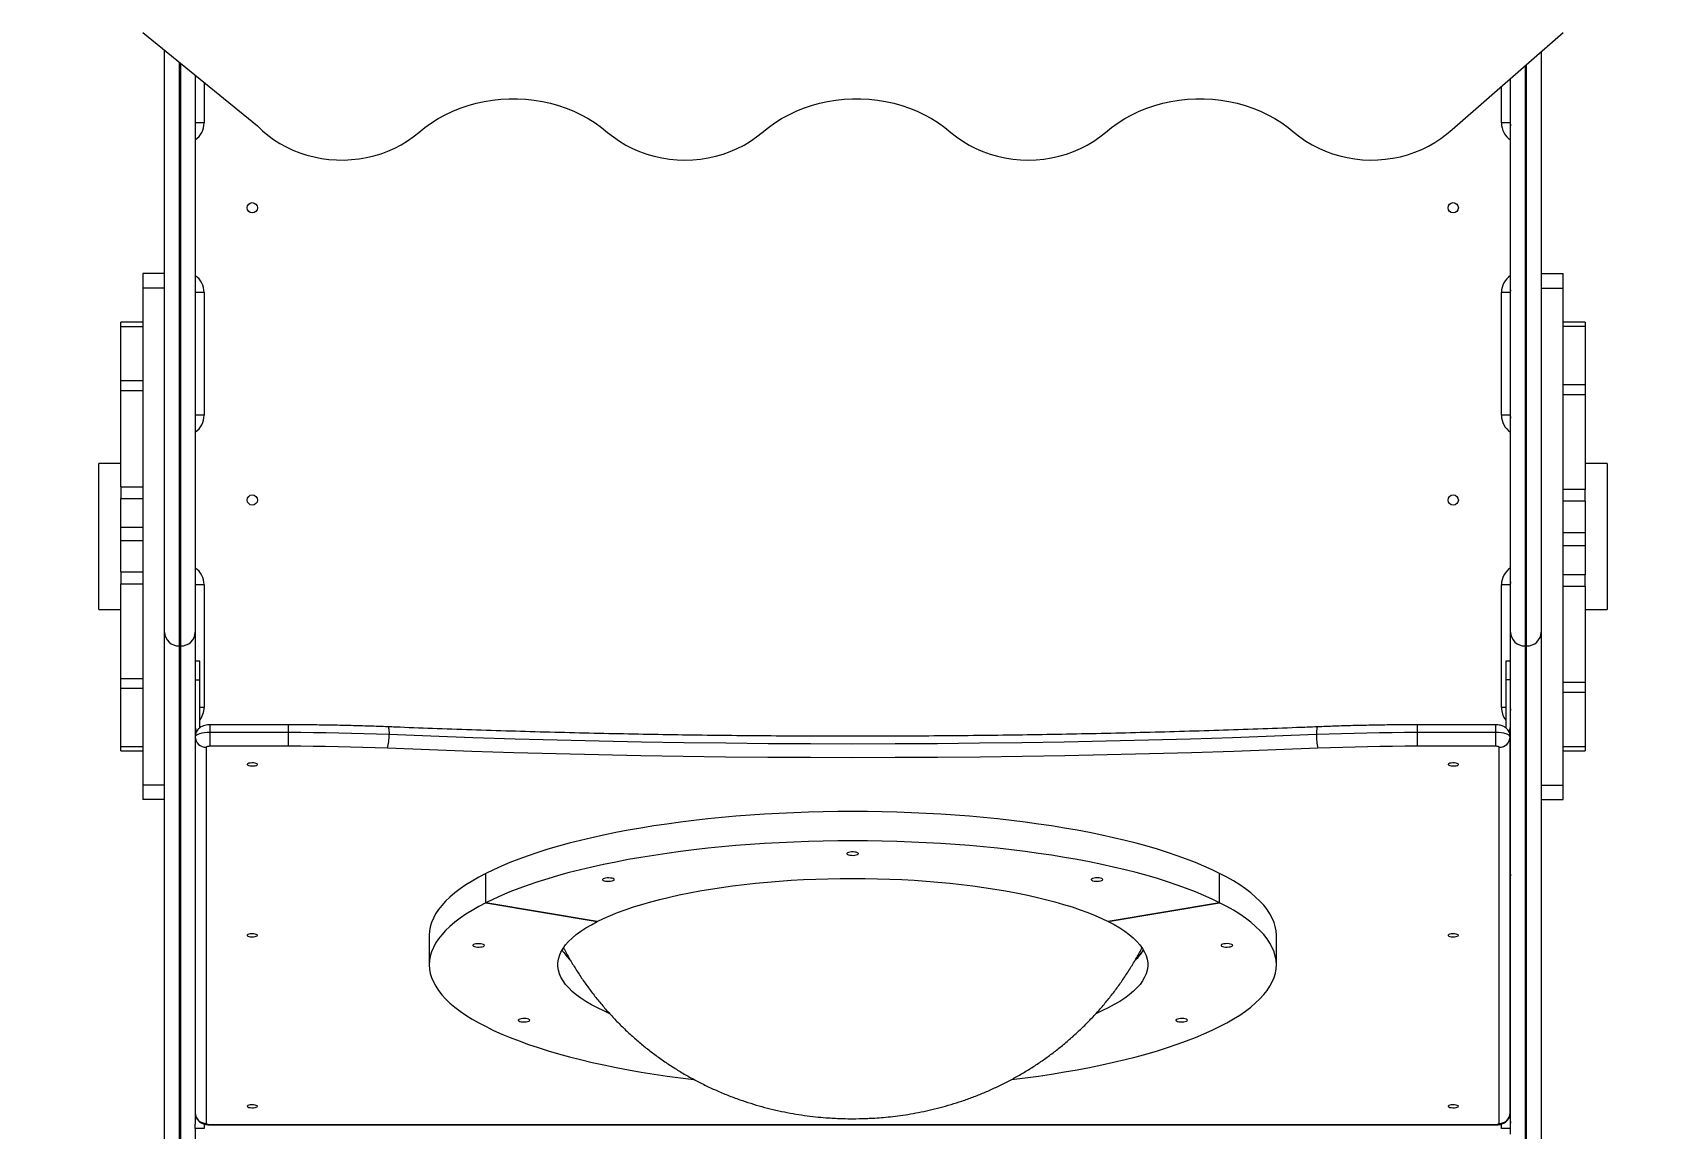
# Model space of a CAD drawing. Header units: millimetres. Extents: x -8092 to 6423, y -6886 to 5604.
# Drawn here: x -3592 to -2480, y -1253 to -503 of the extents above; entities that cross this region are included whole.
import ezdxf

# ---------------------------------------------------------------- set-up
doc = ezdxf.new("R2010")
doc.units = ezdxf.units.MM
for name, color, linetype in [('DIKOM_ОБЪЕКТ', 7, 'Continuous'), ('DIKOM_РАЗМЕР_ЗОНА', 7, 'Continuous'), ('DIKOM_РАЗМЕР_ОБЪЕКТА', 7, 'Continuous')]:
    doc.layers.add(name, color=color, linetype=linetype)
doc.styles.add('style1', font='arial.ttf', dxfattribs={"width": 0.8})
doc.dimstyles.new('1-50', dxfattribs={"dimtxt": 300, "dimasz": 200, "dimexe": 100, "dimexo": 0, "dimgap": 100, "dimtad": 1, "dimtxsty": 'style1', "dimcen": 200, "dimclrd": 7, "dimclre": 7, "dimclrt": 7, "dimadec": 1, "dimazin": 2, "dimtfac": 1, "dimtmove": 0, "dimatfit": 2, "dimfxl": 0, "dimlwd": 25, "dimlwe": 18, "dimarcsym": 0})

# ---------------------------------------------------------------- blocks, each defined once
blk = doc.blocks.new('*D9')
at = {"layer": 'Defpoints', "color": 0, "transparency": 16777216}
for p in [(-8092.1, -86.3), (4664.8, -1471.8), (4664.8, -6785.9)]:
    blk.add_point(p, dxfattribs=at)
at = {"layer": 'DIKOM_РАЗМЕР_ЗОНА', "color": 7, "lineweight": 18, "transparency": 16777216}
for p, q in [((-8092.1, -86.3), (-8092.1, -6885.9)), ((4664.8, -1471.8), (4664.8, -6885.9))]:
    blk.add_line(p, q, dxfattribs=at)
at = {"layer": 'DIKOM_РАЗМЕР_ЗОНА', "color": 7, "lineweight": 25, "transparency": 16777216}
blk.add_line((-7892.1, -6785.9), (4464.8, -6785.9), dxfattribs=at)
at = {"layer": 'DIKOM_РАЗМЕР_ЗОНА', "color": 7, "transparency": 16777216}
for points in [[(-7892.1, -6752.6), (-7892.1, -6819.3), (-8092.1, -6785.9)], [(4464.8, -6752.6), (4464.8, -6819.3), (4664.8, -6785.9)]]:
    blk.add_solid(points, dxfattribs=at)
at = {"layer": 'DIKOM_РАЗМЕР_ЗОНА', "color": 7, "transparency": 16777216, "insert": (-2159.8, -6532.7), "char_height": 300, "attachment_point": 5, "style": 'style1'}
blk.add_mtext('12760', dxfattribs=at)
blk = doc.blocks.new('*D11')
at = {"layer": 'Defpoints', "color": 0, "transparency": 16777216}
for p in [(-6092.1, -310.8), (2568.3, -2361.5), (2568.3, -4925.8)]:
    blk.add_point(p, dxfattribs=at)
at = {"layer": 'DIKOM_РАЗМЕР_ОБЪЕКТА', "color": 7, "lineweight": 18, "transparency": 16777216}
for p, q in [((-6092.1, -310.8), (-6092.1, -5025.8)), ((2568.3, -2361.5), (2568.3, -5025.8))]:
    blk.add_line(p, q, dxfattribs=at)
at = {"layer": 'DIKOM_РАЗМЕР_ОБЪЕКТА', "color": 7, "lineweight": 25, "transparency": 16777216}
blk.add_line((-5892.1, -4925.8), (2368.3, -4925.8), dxfattribs=at)
at = {"layer": 'DIKOM_РАЗМЕР_ОБЪЕКТА', "color": 7, "transparency": 16777216}
for points in [[(-5892.1, -4892.4), (-5892.1, -4959.1), (-6092.1, -4925.8)], [(2368.3, -4892.4), (2368.3, -4959.1), (2568.3, -4925.8)]]:
    blk.add_solid(points, dxfattribs=at)
at = {"layer": 'DIKOM_РАЗМЕР_ОБЪЕКТА', "color": 7, "transparency": 16777216, "insert": (-2605.9, -4672.6), "char_height": 300, "attachment_point": 5, "style": 'style1'}
blk.add_mtext('8660', dxfattribs=at)

msp = doc.modelspace()

# ---------------------------------------------------------------- linework, layer by layer
at = {"layer": 'DIKOM_ОБЪЕКТ', "color": 7, "linetype": 'Continuous', "lineweight": 15}
for p, q in [((-3516.254, -502.875), (-3437.802, -566.754)), ((-2620.117, -569.257), (-2544.088, -502.875)), ((-3501.288, -913.067), (-3501.288, -515.061)), ((-2559.054, -515.942), (-2559.054, -913.067)), ((-3491.288, -523.203), (-3491.288, -922.63)), ((-3490.288, -922.63), (-3490.288, -524.018)), ((-3480.288, -532.16), (-3480.288, -913.067)), ((-2570.053, -525.547), (-2570.053, -922.63)), ((-2569.054, -922.63), (-2569.054, -524.673)), ((-3474.288, -537.045), (-3474.288, -564.768)), ((-2586.288, -564.768), (-2586.288, -539.721)), ((-2580.288, -534.482), (-2580.288, -564.768)), ((-2580.054, -913.067), (-2580.054, -534.278)), ((-3474.288, -564.768), (-3480.288, -564.768)), ((-2580.288, -564.768), (-2586.288, -564.768)), ((-3501.288, -667.768), (-3516.288, -667.768)), ((-3516.288, -667.768), (-3516.288, -677.768)), ((-3501.288, -677.768), (-3516.288, -677.768)), ((-3516.288, -677.768), (-3516.288, -1017.768)), ((-2559.054, -667.768), (-2544.054, -667.768)), ((-2559.054, -677.768), (-2544.054, -677.768)), ((-2544.054, -677.768), (-2544.054, -667.768)), ((-2544.054, -1017.768), (-2544.054, -677.768)), ((-3474.288, -680.768), (-3480.288, -680.768)), ((-3474.288, -680.768), (-3474.288, -764.768)), ((-2586.288, -764.768), (-2586.288, -680.768)), ((-2580.288, -680.768), (-2586.288, -680.768)), ((-2580.288, -680.768), (-2580.288, -764.768)), ((-3516.288, -701.149), (-3531.288, -701.149)), ((-3531.288, -703.936), (-3531.288, -701.149)), ((-3531.288, -703.936), (-3516.288, -703.936)), ((-3531.288, -741.299), (-3531.288, -703.936)), ((-2529.054, -701.149), (-2544.054, -701.149)), ((-2529.054, -704.056), (-2544.054, -704.056)), ((-2529.054, -701.149), (-2529.054, -704.056)), ((-2529.054, -704.056), (-2529.054, -743.958)), ((-3516.288, -741.299), (-3531.288, -741.299)), ((-3531.288, -747.904), (-3531.288, -741.299)), ((-2529.054, -743.958), (-2544.054, -743.958)), ((-2529.054, -743.958), (-2529.054, -750.688)), ((-3531.288, -747.904), (-3516.288, -747.904)), ((-3531.288, -813.643), (-3531.288, -747.904)), ((-2529.054, -750.688), (-2544.054, -750.688)), ((-2529.054, -750.688), (-2529.054, -815.469)), ((-3474.288, -764.768), (-3480.288, -764.768)), ((-2580.288, -764.768), (-2586.288, -764.768)), ((-3531.288, -797.768), (-3546.288, -797.768)), ((-3546.288, -897.768), (-3546.288, -797.768)), ((-2514.053, -797.768), (-2529.054, -797.768)), ((-2514.053, -797.768), (-2514.053, -897.768)), ((-3531.288, -813.643), (-3516.288, -813.643)), ((-3531.288, -813.643), (-3531.288, -821.671)), ((-3531.288, -821.671), (-3516.288, -821.671)), ((-3531.288, -841.347), (-3531.288, -821.671)), ((-2529.054, -815.469), (-2544.054, -815.469)), ((-2529.054, -823.585), (-2529.054, -815.469)), ((-2529.054, -823.585), (-2544.054, -823.585)), ((-2529.054, -823.585), (-2529.054, -845.164)), ((-3531.288, -841.347), (-3516.288, -841.347)), ((-3531.288, -850.371), (-3531.288, -841.347)), ((-3531.288, -850.371), (-3516.288, -850.371)), ((-3531.288, -871.95), (-3531.288, -850.371)), ((-2529.054, -845.164), (-2544.054, -845.164)), ((-2529.054, -854.188), (-2544.054, -854.188)), ((-2529.054, -845.164), (-2529.054, -854.188)), ((-2529.054, -854.188), (-2529.054, -873.864)), ((-3531.288, -871.95), (-3516.288, -871.95)), ((-3531.288, -871.95), (-3531.288, -880.066)), ((-2529.054, -873.864), (-2544.054, -873.864)), ((-2529.054, -881.892), (-2529.054, -873.864)), ((-3531.288, -880.066), (-3516.288, -880.066)), ((-3531.288, -944.847), (-3531.288, -880.066)), ((-3474.288, -880.768), (-3480.288, -880.768)), ((-3474.288, -880.768), (-3474.288, -964.768)), ((-2586.288, -964.768), (-2586.288, -880.768)), ((-2580.288, -880.768), (-2586.288, -880.768)), ((-2580.288, -880.768), (-2580.288, -933.062)), ((-2529.054, -881.892), (-2544.054, -881.892)), ((-2529.054, -881.892), (-2529.054, -947.631)), ((-3546.288, -897.768), (-3531.288, -897.768)), ((-2529.054, -897.768), (-2514.053, -897.768)), ((-3501.288, -1588.265), (-3501.288, -913.067)), ((-3480.288, -913.067), (-3480.288, -1249.756)), ((-2580.054, -1256.749), (-2580.054, -913.067)), ((-2559.054, -913.067), (-2559.054, -1588.265)), ((-3491.288, -922.63), (-3490.288, -922.63)), ((-3491.288, -922.63), (-3491.288, -1597.828)), ((-3490.288, -1597.828), (-3490.288, -922.63)), ((-3477.288, -933.062), (-3480.288, -933.062)), ((-3477.288, -945.799), (-3477.288, -933.062)), ((-2580.288, -933.062), (-2583.288, -933.062)), ((-2583.288, -933.062), (-2583.288, -945.799)), ((-2580.288, -933.062), (-2580.288, -945.799)), ((-2570.053, -922.63), (-2569.054, -922.63)), ((-2570.053, -922.63), (-2570.053, -1597.828)), ((-2569.054, -1597.828), (-2569.054, -922.63)), ((-3531.288, -944.847), (-3516.288, -944.847)), ((-3531.288, -951.577), (-3531.288, -944.847)), ((-3531.288, -951.577), (-3516.288, -951.577)), ((-3531.288, -991.479), (-3531.288, -951.577)), ((-3480.288, -945.799), (-3477.288, -945.799)), ((-3477.288, -978.313), (-3477.288, -945.799)), ((-2583.288, -945.799), (-2583.288, -978.313)), ((-2580.288, -945.799), (-2583.288, -945.799)), ((-2580.288, -945.799), (-2580.288, -978.313)), ((-2529.054, -947.631), (-2544.054, -947.631)), ((-2544.054, -954.236), (-2529.054, -954.236)), ((-2529.054, -947.631), (-2529.054, -954.236)), ((-2529.054, -954.236), (-2529.054, -991.599)), ((-3474.288, -964.768), (-3477.288, -964.768)), ((-2583.288, -964.768), (-2586.288, -964.768)), ((-3416.664, -976.56), (-3470.288, -976.56)), ((-3470.288, -976.56), (-3470.288, -981.868)), ((-3416.664, -976.56), (-3416.664, -981.868)), ((-2590.288, -976.56), (-2643.912, -976.56)), ((-2643.912, -976.56), (-2643.912, -981.868)), ((-2590.288, -976.56), (-2590.288, -981.868)), ((-2580.054, -976.416), (-2580.288, -976.257)), ((-3477.268, -978.642), (-3477.288, -978.313)), ((-3416.664, -981.868), (-3470.288, -981.868)), ((-3470.288, -981.868), (-3470.288, -991.233)), ((-3416.664, -981.868), (-3416.664, -991.233)), ((-2643.912, -981.868), (-2643.912, -991.233)), ((-2590.288, -981.868), (-2643.912, -981.868)), ((-2590.288, -981.868), (-2590.288, -991.233)), ((-2583.288, -978.313), (-2583.306, -978.625)), ((-2580.288, -984.791), (-2580.288, -978.313)), ((-2580.288, -1242.078), (-2580.288, -984.791)), ((-3531.288, -991.479), (-3516.288, -991.479)), ((-3531.288, -994.386), (-3531.288, -991.479)), ((-3531.288, -994.386), (-3516.288, -994.386)), ((-3472.788, -991.964), (-3472.788, -1249.251)), ((-3416.664, -991.233), (-3470.288, -991.233)), ((-2590.288, -991.233), (-2643.912, -991.233)), ((-2587.788, -1249.251), (-2587.788, -991.964)), ((-2529.054, -991.599), (-2544.054, -991.599)), ((-2544.054, -994.386), (-2529.054, -994.386)), ((-2529.054, -991.599), (-2529.054, -994.386)), ((-3501.288, -1017.768), (-3516.288, -1017.768)), ((-3516.288, -1017.768), (-3516.288, -1027.768)), ((-2559.054, -1017.768), (-2544.054, -1017.768)), ((-2544.054, -1027.768), (-2544.054, -1017.768)), ((-3501.288, -1027.768), (-3516.288, -1027.768)), ((-2559.054, -1027.768), (-2544.054, -1027.768)), ((-2779.244, -1078.179), (-2779.28, -1078.185)), ((-2779.244, -1098.261), (-2779.244, -1078.179)), ((-2580.288, -1069.278), (-2580.054, -1069.119)), ((-3281.486, -1098.339), (-3281.486, -1078.257)), ((-3281.486, -1098.339), (-3205.268, -1111.199)), ((-3205.143, -1111.16), (-3281.361, -1098.3)), ((-2779.244, -1098.261), (-2855.446, -1111.13)), ((-2855.393, -1111.181), (-2779.191, -1098.312)), ((-3205.143, -1111.16), (-3205.143, -1111.136)), ((-3320.187, -1120.598), (-3320.187, -1140.681)), ((-2740.365, -1140.668), (-2740.365, -1120.586)), ((-3223.952, -1136.915), (-3227.569, -1132.937)), ((-2580.054, -1202.628), (-2580.288, -1202.628)), ((-2580.288, -1215.366), (-2580.054, -1215.366)), ((-2580.288, -1242.078), (-2580.288, -1252.768)), ((-3480.288, -1252.768), (-3480.288, -1249.756)), ((-3474.288, -1252.768), (-3480.288, -1252.768)), ((-3480.288, -1252.768), (-3480.288, -1588.265)), ((-3474.288, -1249.743), (-3474.288, -1252.768)), ((-3470.288, -1249.982), (-2590.288, -1249.982)), ((-3470.288, -1249.982), (-3470.288, -1250.309)), ((-3470.288, -1250.309), (-2590.288, -1250.309)), ((-2590.288, -1249.982), (-2590.288, -1250.309)), ((-2586.288, -1252.768), (-2586.288, -1249.731)), ((-2580.288, -1252.768), (-2586.288, -1252.768))]:
    msp.add_line(p, q, dxfattribs=at)
at = {"layer": 'DIKOM_ОБЪЕКТ', "color": 7, "linetype": 'Continuous', "lineweight": 15, "flags": 128}
for points in [[(-3327.278, -571.227), (-3323.087, -567.836), (-3318.66, -564.678), (-3314.013, -561.767), (-3309.164, -559.113), (-3304.134, -556.727), (-3298.941, -554.619), (-3293.606, -552.796), (-3288.149, -551.266), (-3282.593, -550.034), (-3276.958, -549.107), (-3271.268, -548.486), (-3265.544, -548.175), (-3259.808, -548.175), (-3254.084, -548.486), (-3248.393, -549.107), (-3242.759, -550.034), (-3237.202, -551.266), (-3231.746, -552.796), (-3226.411, -554.619), (-3221.218, -556.727), (-3216.187, -559.113), (-3211.339, -561.767), (-3206.692, -564.678), (-3202.264, -567.836), (-3198.074, -571.227)], [(-3092.273, -571.223), (-3088.084, -567.832), (-3083.658, -564.675), (-3079.013, -561.764), (-3074.166, -559.111), (-3069.137, -556.726), (-3063.946, -554.617), (-3058.612, -552.795), (-3053.157, -551.265), (-3047.602, -550.034), (-3041.969, -549.106), (-3036.281, -548.486), (-3030.558, -548.175), (-3024.824, -548.175), (-3019.102, -548.486), (-3013.413, -549.106), (-3007.78, -550.034), (-3002.225, -551.265), (-2996.77, -552.795), (-2991.436, -554.617), (-2986.245, -556.726), (-2981.216, -559.111), (-2976.37, -561.764), (-2971.724, -564.675), (-2967.298, -567.832), (-2963.109, -571.223)], [(-2857.308, -571.227), (-2853.117, -567.836), (-2848.69, -564.678), (-2844.043, -561.767), (-2839.195, -559.113), (-2834.165, -556.727), (-2828.971, -554.619), (-2823.636, -552.796), (-2818.18, -551.266), (-2812.623, -550.034), (-2806.989, -549.107), (-2801.298, -548.486), (-2795.574, -548.175), (-2789.838, -548.175), (-2784.114, -548.486), (-2778.424, -549.107), (-2772.789, -550.034), (-2767.233, -551.266), (-2761.776, -552.796), (-2756.441, -554.619), (-2751.248, -556.727), (-2746.217, -559.113), (-2741.369, -561.767), (-2736.722, -564.678), (-2732.295, -567.836), (-2728.105, -571.227)], [(-3437.802, -566.754), (-3434.349, -570.102), (-3430.637, -573.235), (-3426.683, -576.139), (-3422.508, -578.799), (-3418.13, -581.203), (-3413.572, -583.34), (-3408.853, -585.199), (-3403.998, -586.771), (-3399.028, -588.049), (-3393.969, -589.027), (-3388.844, -589.699), (-3383.677, -590.064), (-3378.494, -590.118), (-3373.318, -589.862), (-3368.176, -589.298), (-3363.091, -588.427), (-3358.087, -587.254), (-3353.189, -585.784), (-3348.42, -584.025), (-3343.802, -581.985), (-3339.359, -579.673), (-3335.11, -577.101), (-3331.077, -574.281), (-3327.278, -571.227)], [(-2580.288, -564.768), (-2580.134, -566.328), (-2580.054, -566.69)], [(-3198.074, -571.227), (-3194.159, -574.368), (-3189.996, -577.26), (-3185.607, -579.889), (-3181.012, -582.24), (-3176.236, -584.303), (-3171.303, -586.066), (-3166.237, -587.521), (-3161.065, -588.66), (-3155.812, -589.478), (-3150.506, -589.97), (-3145.173, -590.135), (-3139.839, -589.97), (-3134.532, -589.477), (-3129.28, -588.659), (-3124.108, -587.519), (-3119.043, -586.064), (-3114.109, -584.3), (-3109.334, -582.237), (-3104.739, -579.886), (-3100.35, -577.257), (-3096.187, -574.364), (-3092.273, -571.223)], [(-2963.109, -571.223), (-2959.195, -574.364), (-2955.032, -577.257), (-2950.643, -579.886), (-2946.048, -582.237), (-2941.273, -584.3), (-2936.34, -586.064), (-2931.274, -587.519), (-2926.102, -588.659), (-2920.849, -589.477), (-2915.543, -589.97), (-2910.21, -590.135), (-2904.876, -589.97), (-2899.57, -589.478), (-2894.317, -588.66), (-2889.145, -587.521), (-2884.079, -586.066), (-2879.146, -584.303), (-2874.37, -582.24), (-2869.775, -579.889), (-2865.386, -577.26), (-2861.223, -574.368), (-2857.308, -571.227)], [(-2728.105, -571.227), (-2724.261, -574.314), (-2720.179, -577.162), (-2715.877, -579.755), (-2711.376, -582.082), (-2706.698, -584.131), (-2701.867, -585.892), (-2696.906, -587.357), (-2691.838, -588.517), (-2686.689, -589.369), (-2681.484, -589.907), (-2676.248, -590.128), (-2671.008, -590.033), (-2665.788, -589.62), (-2660.613, -588.893), (-2655.51, -587.855), (-2650.504, -586.51), (-2645.618, -584.866), (-2640.876, -582.931), (-2636.302, -580.713), (-2631.919, -578.224), (-2627.746, -575.476), (-2623.806, -572.482), (-2620.117, -569.257)], [(-2580.054, -678.845), (-2580.134, -679.207), (-2580.288, -680.768)], [(-2580.288, -764.768), (-2580.134, -766.328), (-2580.054, -766.69)], [(-2580.054, -878.845), (-2580.134, -879.207), (-2580.288, -880.768)], [(-2580.288, -964.768), (-2580.134, -966.328), (-2580.054, -966.69)], [(-3348.397, -977.944), (-3348.307, -977.98), (-3348.128, -978.268), (-3347.971, -978.831), (-3347.843, -979.647), (-3347.747, -980.687), (-3347.688, -981.909), (-3347.668, -983.266)], [(-2712.179, -977.944), (-2712.269, -977.98), (-2712.448, -978.268), (-2712.605, -978.831), (-2712.733, -979.647), (-2712.829, -980.687), (-2712.888, -981.909), (-2712.908, -983.266)], [(-3470.288, -981.868), (-3472.239, -981.924), (-3474.115, -982.09), (-3475.844, -982.36), (-3477.359, -982.724), (-3478.603, -983.167), (-3479.527, -983.672), (-3480.096, -984.221), (-3480.288, -984.791)], [(-3347.668, -983.266), (-3356.248, -982.939), (-3364.845, -982.655), (-3373.458, -982.414), (-3382.083, -982.218), (-3390.719, -982.065), (-3399.363, -981.955), (-3408.012, -981.889), (-3416.664, -981.868)], [(-2712.908, -983.266), (-2741.6, -984.381), (-2770.339, -985.39), (-2799.118, -986.294), (-2827.934, -987.092), (-2856.782, -987.783), (-2885.658, -988.368), (-2914.556, -988.847), (-2943.473, -989.22), (-2972.404, -989.486), (-3001.344, -989.646), (-3030.288, -989.699), (-3059.232, -989.646), (-3088.172, -989.486), (-3117.103, -989.22), (-3146.02, -988.847), (-3174.918, -988.368), (-3203.794, -987.783), (-3232.642, -987.092), (-3261.458, -986.294), (-3290.237, -985.39), (-3318.976, -984.381), (-3347.668, -983.266)], [(-2643.912, -981.868), (-2652.564, -981.889), (-2661.213, -981.955), (-2669.856, -982.065), (-2678.493, -982.218), (-2687.118, -982.414), (-2695.731, -982.655), (-2704.328, -982.939), (-2712.908, -983.266)], [(-2580.288, -984.791), (-2580.48, -984.221), (-2581.049, -983.672), (-2581.973, -983.167), (-2583.217, -982.724), (-2584.732, -982.36), (-2586.461, -982.09), (-2588.337, -981.924), (-2590.288, -981.868)], [(-3470.288, -991.233), (-3470.776, -991.247), (-3471.245, -991.288), (-3471.677, -991.356), (-3472.056, -991.447), (-3472.367, -991.558), (-3472.598, -991.684), (-3472.74, -991.821), (-3472.788, -991.964)], [(-3348.703, -992.61), (-3357.154, -992.288), (-3365.622, -992.008), (-3374.106, -991.771), (-3382.602, -991.577), (-3391.109, -991.427), (-3399.623, -991.319), (-3408.142, -991.254), (-3416.664, -991.233)], [(-2711.873, -992.61), (-2740.659, -993.729), (-2769.491, -994.741), (-2798.364, -995.648), (-2827.274, -996.448), (-2856.217, -997.142), (-2885.186, -997.729), (-2914.179, -998.21), (-2943.19, -998.584), (-2972.215, -998.851), (-3001.249, -999.011), (-3030.288, -999.064), (-3059.327, -999.011), (-3088.361, -998.851), (-3117.386, -998.584), (-3146.397, -998.21), (-3175.39, -997.729), (-3204.359, -997.142), (-3233.302, -996.448), (-3262.212, -995.648), (-3291.085, -994.741), (-3319.917, -993.729), (-3348.703, -992.61)], [(-2643.912, -991.233), (-2652.434, -991.254), (-2660.953, -991.319), (-2669.467, -991.427), (-2677.974, -991.577), (-2686.47, -991.771), (-2694.954, -992.008), (-2703.422, -992.288), (-2711.873, -992.61)], [(-2587.788, -991.964), (-2587.836, -991.821), (-2587.978, -991.684), (-2588.209, -991.558), (-2588.52, -991.447), (-2588.899, -991.356), (-2589.331, -991.288), (-2589.8, -991.247), (-2590.288, -991.233)], [(-3437.788, -1003.658), (-3437.978, -1003.326), (-3438.526, -1003.03), (-3439.374, -1002.802), (-3440.429, -1002.666), (-3441.577, -1002.639), (-3442.694, -1002.721), (-3443.659, -1002.906), (-3444.366, -1003.171), (-3444.74, -1003.49), (-3444.74, -1003.827), (-3444.366, -1004.145), (-3443.659, -1004.411), (-3442.694, -1004.596), (-3441.577, -1004.678), (-3440.429, -1004.65), (-3439.374, -1004.515), (-3438.526, -1004.287), (-3437.978, -1003.991), (-3437.788, -1003.658)], [(-2615.788, -1003.658), (-2615.978, -1003.326), (-2616.526, -1003.03), (-2617.374, -1002.802), (-2618.429, -1002.666), (-2619.577, -1002.639), (-2620.694, -1002.721), (-2621.658, -1002.906), (-2622.366, -1003.171), (-2622.74, -1003.49), (-2622.74, -1003.827), (-2622.366, -1004.145), (-2621.658, -1004.411), (-2620.694, -1004.596), (-2619.577, -1004.678), (-2618.429, -1004.65), (-2617.374, -1004.515), (-2616.526, -1004.287), (-2615.978, -1003.991), (-2615.788, -1003.658)], [(-2779.191, -1078.23), (-2784.406, -1075.693), (-2789.92, -1073.212), (-2795.728, -1070.788), (-2801.821, -1068.424), (-2808.193, -1066.125), (-2814.835, -1063.891), (-2821.74, -1061.727), (-2828.899, -1059.635), (-2836.303, -1057.617), (-2843.944, -1055.676), (-2851.812, -1053.814), (-2859.897, -1052.033), (-2868.19, -1050.336), (-2876.68, -1048.725), (-2885.358, -1047.201), (-2894.212, -1045.767), (-2903.232, -1044.424), (-2912.407, -1043.173), (-2921.725, -1042.017), (-2931.176, -1040.957), (-2940.747, -1039.994), (-2950.428, -1039.13), (-2960.206, -1038.364), (-2970.069, -1037.699), (-2980.006, -1037.135), (-2990.004, -1036.672), (-3000.051, -1036.312), (-3010.135, -1036.055), (-3020.244, -1035.9), (-3030.365, -1035.849), (-3040.486, -1035.901), (-3050.594, -1036.057), (-3060.678, -1036.315), (-3070.724, -1036.677), (-3080.722, -1037.14), (-3090.658, -1037.705), (-3100.521, -1038.372), (-3110.298, -1039.138), (-3119.977, -1040.004), (-3129.548, -1040.968), (-3138.997, -1042.029), (-3148.314, -1043.186), (-3157.487, -1044.437), (-3166.505, -1045.781), (-3175.358, -1047.216), (-3184.033, -1048.741), (-3192.522, -1050.353), (-3200.812, -1052.051), (-3208.895, -1053.833), (-3216.761, -1055.696), (-3224.399, -1057.638), (-3231.801, -1059.657), (-3238.957, -1061.75), (-3245.859, -1063.914), (-3252.499, -1066.148), (-3258.868, -1068.449), (-3264.958, -1070.813), (-3270.762, -1073.237), (-3276.274, -1075.719), (-3281.486, -1078.257)], [(-2779.191, -1098.312), (-2784.406, -1095.776), (-2789.92, -1093.294), (-2795.728, -1090.87), (-2801.821, -1088.507), (-2808.193, -1086.207), (-2814.835, -1083.974), (-2821.74, -1081.81), (-2828.899, -1079.717), (-2836.303, -1077.7), (-2843.944, -1075.758), (-2851.812, -1073.896), (-2859.897, -1072.116), (-2868.19, -1070.419), (-2876.68, -1068.807), (-2885.358, -1067.283), (-2894.212, -1065.849), (-2903.232, -1064.506), (-2912.407, -1063.256), (-2921.725, -1062.1), (-2931.176, -1061.04), (-2940.747, -1060.077), (-2950.428, -1059.212), (-2960.206, -1058.446), (-2970.069, -1057.781), (-2980.006, -1057.217), (-2990.004, -1056.755), (-3000.051, -1056.395), (-3010.135, -1056.137), (-3020.244, -1055.983), (-3030.365, -1055.932), (-3040.486, -1055.984), (-3050.594, -1056.139), (-3060.678, -1056.398), (-3070.724, -1056.759), (-3080.722, -1057.222), (-3090.658, -1057.788), (-3100.521, -1058.454), (-3110.298, -1059.22), (-3119.977, -1060.086), (-3129.548, -1061.05), (-3138.997, -1062.111), (-3148.314, -1063.268), (-3157.487, -1064.519), (-3166.505, -1065.864), (-3175.358, -1067.299), (-3184.033, -1068.824), (-3192.522, -1070.436), (-3200.812, -1072.134), (-3208.895, -1073.915), (-3216.761, -1075.778), (-3224.399, -1077.72), (-3231.801, -1079.739), (-3238.957, -1081.832), (-3245.859, -1083.997), (-3252.499, -1086.231), (-3258.868, -1088.531), (-3264.958, -1090.895), (-3270.762, -1093.319), (-3276.274, -1095.802), (-3281.486, -1098.339)], [(-3026.359, -1064.703), (-3026.537, -1064.358), (-3027.055, -1064.044), (-3027.866, -1063.788), (-3028.899, -1063.614), (-3030.061, -1063.537), (-3031.25, -1063.563), (-3032.36, -1063.69), (-3033.292, -1063.907), (-3033.964, -1064.196), (-3034.315, -1064.529), (-3034.315, -1064.877), (-3033.963, -1065.21), (-3033.291, -1065.498), (-3032.359, -1065.716), (-3031.249, -1065.843), (-3030.06, -1065.869), (-3028.897, -1065.791), (-3027.865, -1065.617), (-3027.054, -1065.361), (-3026.537, -1065.047), (-3026.359, -1064.703)], [(-3281.361, -1078.218), (-3286.267, -1080.806), (-3290.861, -1083.444), (-3295.137, -1086.126), (-3299.091, -1088.85), (-3302.716, -1091.614), (-3306.01, -1094.412), (-3308.968, -1097.242), (-3311.586, -1100.101), (-3313.861, -1102.985), (-3315.791, -1105.89), (-3317.372, -1108.813), (-3318.604, -1111.751), (-3319.485, -1114.699), (-3320.012, -1117.655), (-3320.187, -1120.598)], [(-2740.365, -1120.586), (-2740.365, -1120.571), (-2740.543, -1117.612), (-2741.075, -1114.656), (-2741.959, -1111.708), (-2743.194, -1108.771), (-2744.78, -1105.848), (-2746.713, -1102.943), (-2748.992, -1100.059), (-2751.613, -1097.201), (-2754.574, -1094.371), (-2757.872, -1091.572), (-2761.501, -1088.81), (-2765.458, -1086.086), (-2769.737, -1083.404), (-2774.335, -1080.767), (-2779.244, -1078.179)], [(-3205.268, -1111.199), (-3200.886, -1109.083), (-3196.205, -1107.022), (-3191.233, -1105.021), (-3185.979, -1103.082), (-3180.452, -1101.209), (-3174.661, -1099.406), (-3168.617, -1097.675), (-3162.331, -1096.019), (-3155.813, -1094.442), (-3149.074, -1092.946), (-3142.128, -1091.534), (-3134.985, -1090.208), (-3127.659, -1088.971), (-3120.161, -1087.824), (-3112.506, -1086.771), (-3104.707, -1085.812), (-3096.778, -1084.949), (-3088.732, -1084.184), (-3080.583, -1083.518), (-3072.346, -1082.953), (-3064.036, -1082.489), (-3055.666, -1082.127), (-3047.252, -1081.868), (-3038.808, -1081.713), (-3030.349, -1081.66), (-3021.89, -1081.712), (-3013.446, -1081.867), (-3005.031, -1082.125), (-2996.661, -1082.486), (-2988.35, -1082.949), (-2980.112, -1083.513), (-2971.963, -1084.178), (-2963.916, -1084.942), (-2955.985, -1085.804), (-2948.185, -1086.762), (-2940.529, -1087.815), (-2933.03, -1088.96), (-2925.702, -1090.197), (-2918.558, -1091.522), (-2911.609, -1092.933), (-2904.869, -1094.429), (-2898.349, -1096.005), (-2892.06, -1097.66), (-2886.014, -1099.39), (-2880.221, -1101.193), (-2874.692, -1103.065), (-2869.435, -1105.004), (-2864.461, -1107.005), (-2859.777, -1109.065), (-2855.393, -1111.181)], [(-3193.533, -1082.475), (-3193.711, -1082.13), (-3194.229, -1081.816), (-3195.04, -1081.561), (-3196.072, -1081.387), (-3197.235, -1081.309), (-3198.424, -1081.335), (-3199.534, -1081.463), (-3200.466, -1081.68), (-3201.137, -1081.968), (-3201.489, -1082.301), (-3201.488, -1082.65), (-3201.137, -1082.983), (-3200.465, -1083.271), (-3199.533, -1083.488), (-3198.423, -1083.615), (-3197.234, -1083.641), (-3196.071, -1083.564), (-3195.039, -1083.389), (-3194.228, -1083.134), (-3193.711, -1082.82), (-3193.533, -1082.475)], [(-2859.163, -1082.457), (-2859.341, -1082.113), (-2859.859, -1081.798), (-2860.67, -1081.543), (-2861.703, -1081.369), (-2862.865, -1081.291), (-2864.054, -1081.317), (-2865.164, -1081.445), (-2866.096, -1081.662), (-2866.767, -1081.95), (-2867.119, -1082.283), (-2867.119, -1082.632), (-2866.767, -1082.965), (-2866.095, -1083.253), (-2865.163, -1083.47), (-2864.053, -1083.598), (-2862.863, -1083.624), (-2861.701, -1083.546), (-2860.669, -1083.372), (-2859.858, -1083.116), (-2859.341, -1082.802), (-2859.163, -1082.457)], [(-2580.054, -1078.845), (-2580.134, -1079.207), (-2580.288, -1080.767)], [(-3281.361, -1098.3), (-3286.267, -1100.889), (-3290.861, -1103.526), (-3295.137, -1106.208), (-3299.091, -1108.933), (-3302.716, -1111.696), (-3306.01, -1114.495), (-3308.968, -1117.325), (-3311.586, -1120.184), (-3313.861, -1123.067), (-3315.791, -1125.973), (-3317.372, -1128.896), (-3318.604, -1131.833), (-3319.485, -1134.782), (-3320.012, -1137.737), (-3320.187, -1140.696), (-3320.009, -1143.655), (-3319.477, -1146.611), (-3318.593, -1149.559), (-3317.358, -1152.496), (-3315.772, -1155.419), (-3313.839, -1158.324), (-3311.56, -1161.208), (-3308.939, -1164.066), (-3305.977, -1166.896), (-3302.68, -1169.694), (-3299.051, -1172.457), (-3295.094, -1175.181), (-3290.815, -1177.863), (-3286.217, -1180.5), (-3281.308, -1183.088), (-3276.093, -1185.624), (-3270.579, -1188.106), (-3264.771, -1190.53), (-3258.678, -1192.893), (-3252.306, -1195.193), (-3245.664, -1197.426), (-3238.759, -1199.59), (-3231.6, -1201.683), (-3224.196, -1203.701), (-3216.555, -1205.642), (-3208.688, -1207.504), (-3200.602, -1209.285), (-3192.31, -1210.982), (-3183.819, -1212.593), (-3175.142, -1214.117), (-3166.288, -1215.551), (-3157.267, -1216.894), (-3148.093, -1218.144), (-3139.008, -1219.273)], [(-2921.623, -1219.27), (-2912.363, -1218.12), (-2903.19, -1216.868), (-2894.171, -1215.524), (-2885.319, -1214.089), (-2876.643, -1212.564), (-2868.155, -1210.952), (-2859.864, -1209.254), (-2851.781, -1207.473), (-2843.916, -1205.61), (-2836.277, -1203.668), (-2828.876, -1201.649), (-2821.719, -1199.556), (-2814.817, -1197.391), (-2808.178, -1195.157), (-2801.809, -1192.857), (-2795.719, -1190.493), (-2789.914, -1188.068), (-2784.403, -1185.586), (-2779.191, -1183.049), (-2774.285, -1180.46), (-2769.691, -1177.823), (-2765.415, -1175.141), (-2761.461, -1172.416), (-2757.836, -1169.653), (-2754.542, -1166.855), (-2751.584, -1164.024), (-2748.966, -1161.166), (-2746.691, -1158.282), (-2744.761, -1155.377), (-2743.179, -1152.453), (-2741.948, -1149.516), (-2741.067, -1146.568), (-2740.539, -1143.612), (-2740.365, -1140.653), (-2740.543, -1137.694), (-2741.075, -1134.739), (-2741.959, -1131.79), (-2743.194, -1128.853), (-2744.78, -1125.93), (-2746.713, -1123.025), (-2748.992, -1120.141), (-2751.613, -1117.283), (-2754.574, -1114.453), (-2757.872, -1111.655), (-2761.501, -1108.892), (-2765.458, -1106.168), (-2769.737, -1103.486), (-2774.335, -1100.849), (-2779.244, -1098.261)], [(-3197.005, -1173.985), (-3200.722, -1172.335), (-3205.106, -1170.22), (-3209.183, -1168.052), (-3212.947, -1165.837), (-3216.39, -1163.577), (-3219.505, -1161.277), (-3222.289, -1158.941), (-3224.736, -1156.573), (-3226.842, -1154.177), (-3228.603, -1151.758), (-3230.015, -1149.319), (-3231.077, -1146.865), (-3231.786, -1144.4), (-3232.142, -1141.928), (-3232.144, -1139.455), (-3231.791, -1136.983), (-3231.085, -1134.518), (-3230.026, -1132.064), (-3228.616, -1129.625), (-3226.859, -1127.205), (-3224.756, -1124.809), (-3222.312, -1122.441), (-3219.531, -1120.104), (-3216.418, -1117.804), (-3212.978, -1115.544), (-3209.218, -1113.328), (-3205.143, -1111.16)], [(-2855.446, -1111.13), (-2851.369, -1113.297), (-2847.605, -1115.513), (-2844.163, -1117.772), (-2841.046, -1120.072), (-2838.262, -1122.408), (-2835.816, -1124.776), (-2833.71, -1127.172), (-2831.949, -1129.591), (-2830.537, -1132.03), (-2829.475, -1134.484), (-2828.766, -1136.949), (-2828.41, -1139.421), (-2828.408, -1141.895), (-2828.761, -1144.366), (-2829.467, -1146.831), (-2830.526, -1149.285), (-2831.936, -1151.725), (-2833.693, -1154.144), (-2835.796, -1156.54), (-2838.24, -1158.909), (-2841.021, -1161.245), (-2844.134, -1163.545), (-2847.574, -1165.805), (-2851.334, -1168.021), (-2855.409, -1170.189), (-2859.791, -1172.305), (-2863.556, -1173.977)], [(-3437.788, -1120.607), (-3437.978, -1120.275), (-3438.526, -1119.979), (-3439.374, -1119.75), (-3440.429, -1119.615), (-3441.577, -1119.587), (-3442.694, -1119.67), (-3443.659, -1119.854), (-3444.366, -1120.12), (-3444.74, -1120.439), (-3444.74, -1120.776), (-3444.366, -1121.094), (-3443.659, -1121.36), (-3442.694, -1121.544), (-3441.577, -1121.627), (-3440.429, -1121.599), (-3439.374, -1121.464), (-3438.526, -1121.236), (-3437.978, -1120.939), (-3437.788, -1120.607)], [(-2615.788, -1120.607), (-2615.978, -1120.275), (-2616.526, -1119.979), (-2617.374, -1119.75), (-2618.429, -1119.615), (-2619.577, -1119.587), (-2620.694, -1119.67), (-2621.658, -1119.854), (-2622.366, -1120.12), (-2622.74, -1120.439), (-2622.74, -1120.776), (-2622.366, -1121.094), (-2621.658, -1121.36), (-2620.694, -1121.544), (-2619.577, -1121.627), (-2618.429, -1121.599), (-2617.374, -1121.464), (-2616.526, -1121.236), (-2615.978, -1120.939), (-2615.788, -1120.607)], [(-3288.339, -1126.477), (-3289.271, -1126.694), (-3289.942, -1126.982), (-3290.293, -1127.315), (-3290.293, -1127.664), (-3289.941, -1127.997), (-3289.27, -1128.285), (-3288.337, -1128.502), (-3287.227, -1128.63), (-3286.038, -1128.656), (-3284.876, -1128.578), (-3283.843, -1128.404), (-3283.033, -1128.148), (-3282.515, -1127.834), (-3282.338, -1127.489), (-3282.516, -1127.144), (-3283.034, -1126.83), (-3283.845, -1126.575), (-3284.877, -1126.401), (-3286.04, -1126.323), (-3287.229, -1126.349), (-3288.339, -1126.477)], [(-3228.269, -1129.105), (-3227.949, -1129.764), (-3227.709, -1130.226)], [(-2832.867, -1130.226), (-2832.627, -1129.764), (-2832.294, -1129.077)], [(-2776.23, -1128.463), (-2775.12, -1128.59), (-2773.931, -1128.616), (-2772.768, -1128.539), (-2771.736, -1128.364), (-2770.925, -1128.109), (-2770.408, -1127.794), (-2770.23, -1127.45), (-2770.408, -1127.105), (-2770.926, -1126.791), (-2771.737, -1126.535), (-2772.77, -1126.361), (-2773.932, -1126.284), (-2775.121, -1126.31), (-2776.231, -1126.437), (-2777.163, -1126.655), (-2777.835, -1126.943), (-2778.186, -1127.276), (-2778.186, -1127.624), (-2777.834, -1127.958), (-2777.162, -1128.246), (-2776.23, -1128.463)], [(-3257.331, -1177.688), (-3258.263, -1177.906), (-3258.934, -1178.194), (-3259.286, -1178.527), (-3259.286, -1178.876), (-3258.934, -1179.209), (-3258.262, -1179.497), (-3257.33, -1179.714), (-3256.22, -1179.841), (-3255.031, -1179.867), (-3253.868, -1179.79), (-3252.836, -1179.615), (-3252.025, -1179.36), (-3251.508, -1179.046), (-3251.33, -1178.701), (-3251.508, -1178.356), (-3252.026, -1178.042), (-3252.837, -1177.786), (-3253.87, -1177.612), (-3255.032, -1177.535), (-3256.221, -1177.561), (-3257.331, -1177.688)], [(-2807.174, -1179.678), (-2806.064, -1179.805), (-2804.875, -1179.831), (-2803.712, -1179.753), (-2802.68, -1179.579), (-2801.869, -1179.323), (-2801.352, -1179.009), (-2801.174, -1178.665), (-2801.352, -1178.32), (-2801.87, -1178.006), (-2802.681, -1177.75), (-2803.714, -1177.576), (-2804.876, -1177.499), (-2806.065, -1177.525), (-2807.175, -1177.652), (-2808.107, -1177.87), (-2808.778, -1178.158), (-2809.13, -1178.491), (-2809.13, -1178.839), (-2808.778, -1179.172), (-2808.106, -1179.46), (-2807.174, -1179.678)], [(-3437.788, -1237.556), (-3437.978, -1237.224), (-3438.526, -1236.927), (-3439.374, -1236.699), (-3440.429, -1236.564), (-3441.577, -1236.536), (-3442.694, -1236.619), (-3443.659, -1236.803), (-3444.366, -1237.069), (-3444.74, -1237.387), (-3444.74, -1237.724), (-3444.366, -1238.043), (-3443.659, -1238.309), (-3442.694, -1238.493), (-3441.577, -1238.576), (-3440.429, -1238.548), (-3439.374, -1238.412), (-3438.526, -1238.184), (-3437.978, -1237.888), (-3437.788, -1237.556)], [(-2615.788, -1237.556), (-2615.978, -1237.224), (-2616.526, -1236.927), (-2617.374, -1236.699), (-2618.429, -1236.564), (-2619.577, -1236.536), (-2620.694, -1236.619), (-2621.658, -1236.803), (-2622.366, -1237.069), (-2622.74, -1237.387), (-2622.74, -1237.724), (-2622.366, -1238.043), (-2621.658, -1238.309), (-2620.694, -1238.493), (-2619.577, -1238.576), (-2618.429, -1238.548), (-2617.374, -1238.412), (-2616.526, -1238.184), (-2615.978, -1237.888), (-2615.788, -1237.556)], [(-3472.788, -1249.251), (-3472.74, -1249.393), (-3472.598, -1249.53), (-3472.367, -1249.657), (-3472.056, -1249.768), (-3471.677, -1249.858), (-3471.245, -1249.926), (-3470.776, -1249.968), (-3470.288, -1249.982)], [(-2590.288, -1249.982), (-2589.8, -1249.968), (-2589.331, -1249.926), (-2588.899, -1249.858), (-2588.52, -1249.768), (-2588.209, -1249.657), (-2587.978, -1249.53), (-2587.836, -1249.393), (-2587.788, -1249.251)], [(-2580.054, -1247.88), (-2580.169, -1248.999), (-2580.288, -1249.468)]]:
    msp.add_lwpolyline(points, dxfattribs=at)
at = {"layer": 'DIKOM_ОБЪЕКТ', "color": 7, "linetype": 'Continuous', "lineweight": 15}
for centre in [(-3441.288, -622.768), (-2619.288, -622.768), (-3441.288, -822.768), (-2619.288, -822.768)]:
    msp.add_circle(centre, 3.5, dxfattribs=at)
for centre, radius, start, end in [((-3488.288, -564.768), 14, 304.849905, 0), ((-2572.288, -564.768), 14, 180, 236.310775), ((-3488.288, -680.768), 14, 0, 55.150095), ((-2572.288, -680.768), 14, 123.689225, 180), ((-3488.288, -764.768), 14, 304.849905, 0), ((-2572.288, -764.768), 14, 180, 236.310775), ((-3488.288, -880.768), 14, 0, 55.150095), ((-2572.288, -880.768), 14, 123.689225, 180), ((-3491.502, -912.843), 9.789, 181.308899, 271.251569), ((-3490.074, -912.843), 9.789, 268.749197, 358.691699), ((-2570.267, -912.843), 9.789, 181.308899, 271.251569), ((-2568.84, -912.843), 9.789, 268.749197, 358.691699), ((-3488.288, -964.768), 14, 321.786789, 0), ((-2572.288, -964.768), 14, 180, 218.213211), ((-3474.738, -978.306), 5.55, 180.07923, 211.840596), ((-3472.948, -984.624), 7.341, 181.30643, 271.2521), ((-3379.342, -984.487), 31.698, 345.151373, 2.207717), ((-2681.226, -984.486), 31.705, 177.794299, 194.846611), ((-2587.628, -984.624), 7.341, 268.7479, 358.69357), ((-2585.84, -978.305), 5.552, 328.10036, 359.916992), ((-3200.511, -1113.203), 33.612, 211.249348, 226.020893), ((-2860.097, -1113.155), 33.678, 313.719578, 328.748155), ((-3472.948, -1241.911), 7.341, 181.306336, 271.251718), ((-2587.628, -1241.911), 7.341, 268.748282, 358.693664)]:
    msp.add_arc(centre, radius, start, end, dxfattribs=at)
for points, knots in [([(-3470.288, -976.56), (-3470.576, -976.565), (-3471.419, -976.579), (-3472.892, -976.743), (-3474.446, -977.119), (-3475.842, -977.699), (-3476.994, -978.39), (-3478.045, -979.28), (-3478.951, -980.368), (-3479.662, -981.63), (-3480.13, -983.023), (-3480.28, -984.101), (-3480.287, -984.692), (-3480.288, -984.791)], [0, 0, 0, 0, 0.05873285, 0.17153421, 0.30490007, 0.39730456, 0.48969533, 0.58393442, 0.68054945, 0.77914947, 0.87907049, 0.97967043, 1, 1, 1, 1]), ([(-3348.398, -977.944), (-3350.576, -977.858), (-3356.893, -977.608), (-3367.378, -977.265), (-3379.858, -976.945), (-3392.362, -976.721), (-3404.633, -976.585), (-3412.736, -976.568), (-3416.664, -976.56)], [0, 0, 0, 0, 0.0962806, 0.2792033, 0.46212091, 0.64503451, 0.82794528, 1, 1, 1, 1]), ([(-2712.178, -977.944), (-2716.866, -978.132), (-2730.46, -978.679), (-2752.994, -979.513), (-2779.79, -980.417), (-2806.62, -981.227), (-2833.481, -981.947), (-2860.369, -982.574), (-2887.28, -983.109), (-2914.211, -983.552), (-2941.158, -983.903), (-2968.118, -984.162), (-2995.085, -984.329), (-3022.058, -984.403), (-3049.032, -984.385), (-3076.003, -984.275), (-3102.968, -984.072), (-3129.923, -983.778), (-3156.864, -983.391), (-3183.788, -982.912), (-3210.691, -982.34), (-3237.569, -981.677), (-3264.418, -980.922), (-3291.236, -980.076), (-3317.547, -979.153), (-3336.593, -978.422), (-3346.714, -978.012), (-3348.398, -977.944)], [0, 0, 0, 0, 0.02224116, 0.06450104, 0.10676112, 0.14902116, 0.1912817, 0.2335418, 0.27580236, 0.31806321, 0.36032377, 0.4025846, 0.44484515, 0.48710598, 0.52936691, 0.57162775, 0.61388834, 0.65614922, 0.69840985, 0.74067078, 0.78293106, 0.82519165, 0.86745231, 0.90971247, 0.95197266, 0.99200843, 1, 1, 1, 1]), ([(-2643.912, -976.56), (-2646.11, -976.563), (-2652.483, -976.57), (-2663.029, -976.654), (-2675.54, -976.84), (-2688.03, -977.122), (-2700.249, -977.483), (-2708.283, -977.793), (-2712.178, -977.944)], [0, 0, 0, 0, 0.09627682, 0.27918449, 0.46209561, 0.64500786, 0.82792603, 1, 1, 1, 1]), ([(-2580.288, -984.791), (-2580.321, -984.246), (-2580.384, -983.216), (-2580.851, -981.791), (-2581.496, -980.569), (-2582.303, -979.529), (-2583.226, -978.667), (-2584.241, -977.972), (-2585.346, -977.424), (-2586.58, -977), (-2587.998, -976.701), (-2589.272, -976.574), (-2590.061, -976.563), (-2590.288, -976.56)], [0, 0, 0, 0, 0.111247531, 0.210321943, 0.303970923, 0.393283258, 0.479299351, 0.5634158, 0.647953986, 0.737372445, 0.839488503, 0.953697539, 1, 1, 1, 1]), ([(-3227.65, -1130.274), (-3227.327, -1130.899), (-3225.737, -1133.976), (-3222.601, -1139.357), (-3218.238, -1146.399), (-3213.585, -1153.259), (-3208.675, -1159.944), (-3203.506, -1166.439), (-3198.089, -1172.735), (-3192.428, -1178.826), (-3186.531, -1184.701), (-3180.405, -1190.352), (-3174.056, -1195.772), (-3167.491, -1200.954), (-3160.717, -1205.891), (-3153.738, -1210.575), (-3146.559, -1215.002), (-3139.183, -1219.167), (-3131.611, -1223.063), (-3123.84, -1226.687), (-3115.864, -1230.036), (-3107.961, -1232.995), (-3100.173, -1235.584), (-3092.546, -1237.823), (-3084.832, -1239.797), (-3077.054, -1241.5), (-3069.261, -1242.927), (-3061.558, -1244.069), (-3054.134, -1244.923), (-3047.663, -1245.468), (-3041.986, -1245.801), (-3036.426, -1246.021), (-3032.499, -1246.052), (-3030.288, -1246.069)], [0, 0, 0, 0, 0.008777158, 0.043186883, 0.077612317, 0.112057076, 0.146521405, 0.181011227, 0.215528508, 0.250078358, 0.284666745, 0.319301046, 0.353989201, 0.388742342, 0.4235736, 0.458501201, 0.493548229, 0.52874266, 0.564124101, 0.599745751, 0.635679337, 0.672027778, 0.70500736, 0.738071168, 0.771206242, 0.804365621, 0.837417976, 0.870056302, 0.901513995, 0.930630882, 0.95104376, 0.972427261, 1, 1, 1, 1]), ([(-3030.288, -1246.069), (-3027.403, -1246.041), (-3023.34, -1246.001), (-3017.32, -1245.734), (-3012.134, -1245.41), (-3005.919, -1244.862), (-2999.347, -1244.103), (-2992.425, -1243.1), (-2985.26, -1241.836), (-2977.927, -1240.299), (-2970.49, -1238.481), (-2963.002, -1236.378), (-2955.502, -1233.988), (-2948.022, -1231.309), (-2940.591, -1228.343), (-2933.231, -1225.091), (-2925.961, -1221.556), (-2918.801, -1217.741), (-2911.767, -1213.652), (-2904.874, -1209.292), (-2898.136, -1204.669), (-2891.566, -1199.788), (-2885.176, -1194.657), (-2878.978, -1189.283), (-2872.983, -1183.673), (-2867.2, -1177.836), (-2861.64, -1171.78), (-2856.311, -1165.514), (-2851.221, -1159.048), (-2846.381, -1152.389), (-2841.79, -1145.553), (-2837.489, -1138.53), (-2834.535, -1133.432), (-2833.099, -1130.635), (-2832.918, -1130.28)], [0, 0, 0, 0, 0.03596522, 0.05065341, 0.07513615, 0.10075244, 0.12847025, 0.15765665, 0.18801433, 0.21925147, 0.2511494, 0.28354058, 0.31630624, 0.34936218, 0.38264707, 0.41611491, 0.44972882, 0.48346084, 0.51728869, 0.55119424, 0.58516156, 0.61918075, 0.65324103, 0.68733561, 0.7214579, 0.75560455, 0.78976979, 0.82395212, 0.85814788, 0.89235625, 0.92657474, 0.96080182, 0.99503749, 1, 1, 1, 1]), ([(-2836.599, -1136.887), (-2835.186, -1135.482), (-2833.107, -1133.411), (-2831.849, -1131.287), (-2831.446, -1130.605)], [0, 0, 0, 0, 0.6790287, 1, 1, 1, 1]), ([(-3480.288, -1242.078), (-3480.255, -1242.623), (-3480.192, -1243.654), (-3479.725, -1245.079), (-3479.08, -1246.3), (-3478.273, -1247.341), (-3477.35, -1248.203), (-3476.335, -1248.898), (-3475.23, -1249.446), (-3473.996, -1249.869), (-3472.578, -1250.169), (-3471.304, -1250.296), (-3470.515, -1250.306), (-3470.288, -1250.309)], [0, 0, 0, 0, 0.1112539, 0.21032011, 0.30396991, 0.39328265, 0.47930846, 0.56341486, 0.64796562, 0.73737074, 0.83950371, 0.95369712, 1, 1, 1, 1]), ([(-2590.288, -1250.309), (-2590, -1250.305), (-2589.157, -1250.291), (-2587.684, -1250.126), (-2586.13, -1249.75), (-2584.734, -1249.171), (-2583.582, -1248.48), (-2582.531, -1247.59), (-2581.625, -1246.502), (-2580.914, -1245.24), (-2580.446, -1243.847), (-2580.296, -1242.769), (-2580.289, -1242.178), (-2580.288, -1242.078)], [0, 0, 0, 0, 0.05874897, 0.17153385, 0.30490025, 0.397303, 0.48969293, 0.58393455, 0.68054631, 0.7791462, 0.87907067, 0.97967064, 1, 1, 1, 1])]:
    msp.add_open_spline(points, degree=3, knots=knots, dxfattribs=at)

# ---------------------------------------------------------------- dimensions: what is measured, and where the dimension line sits
at = {"layer": 'DIKOM_РАЗМЕР_ЗОНА'}
dim = msp.add_linear_dim(base=(4664.839, -6785.918), p1=(-8092.064, -86.271), p2=(4664.839, -1471.84), text='12760', dimstyle='1-50', dxfattribs=at)
dim.commit()
dim.dimension.update_dxf_attribs({"geometry": '*D9', "text_midpoint": (-2159.843, -6785.918), "dimtype": 160})
at = {"layer": 'DIKOM_РАЗМЕР_ОБЪЕКТА'}
dim = msp.add_linear_dim(base=(2568.274, -4925.777), p1=(-6092.064, -310.768), p2=(2568.274, -2361.54), text='8660', dimstyle='1-50', dxfattribs=at)
dim.commit()
dim.dimension.update_dxf_attribs({"geometry": '*D11', "text_midpoint": (-2605.904, -4925.777), "dimtype": 160})

doc.saveas('drawing.dxf')
